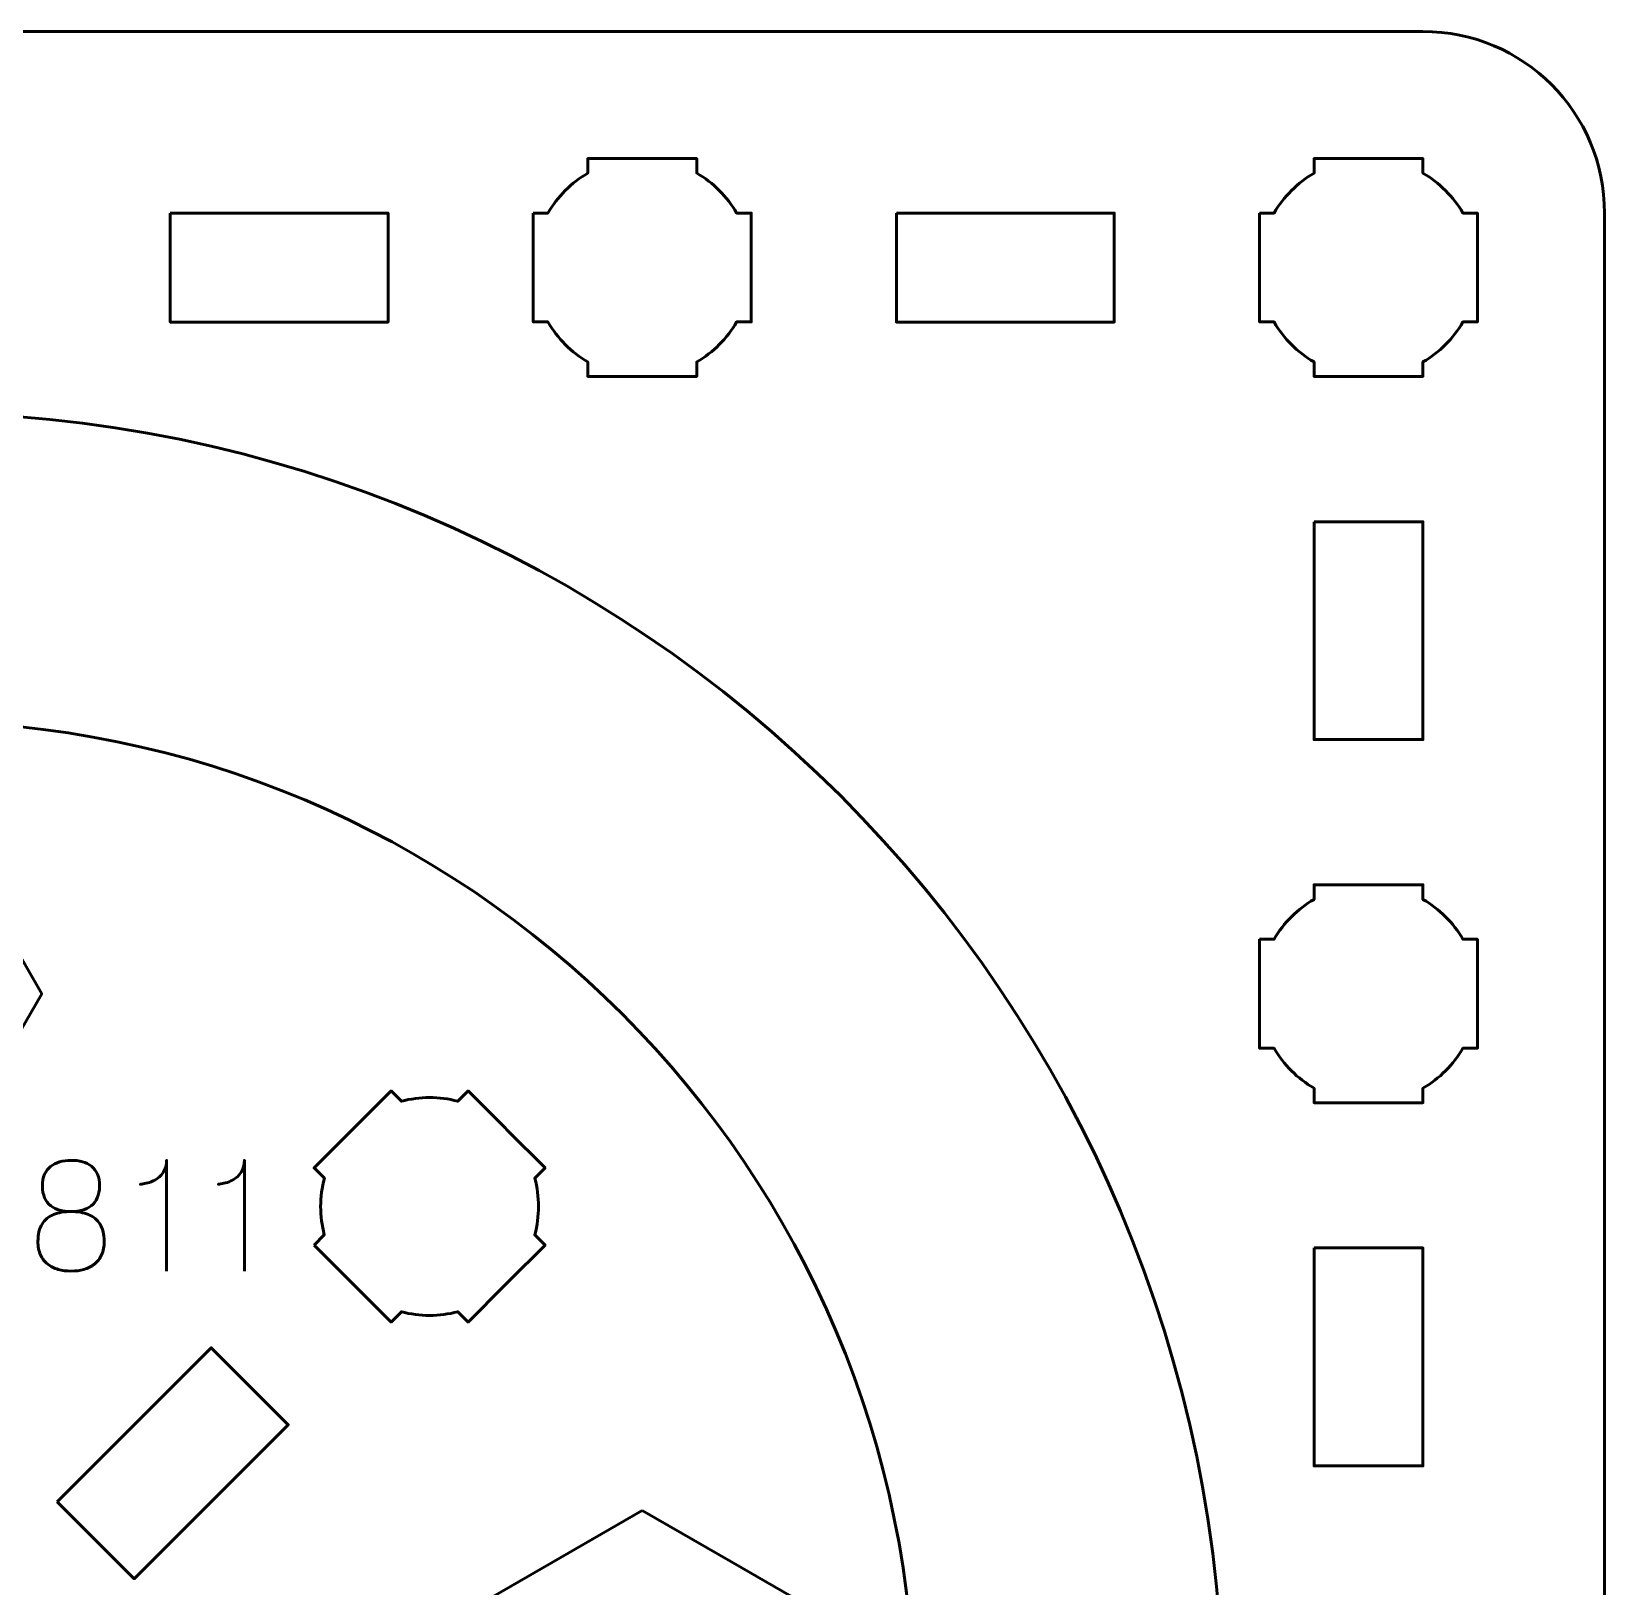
# Model space of a CAD drawing. Header units: centimetres. Extents: x -35.2 to 14.2, y -19.5 to -10.2.
# Drawn here: x 9.818 to 14.15, y -14.482 to -10.2 of the extents above; entities that cross this region are included whole.
import ezdxf

# ---------------------------------------------------------------- set-up
doc = ezdxf.new("R2010")
doc.units = ezdxf.units.CM
doc.header["$MEASUREMENT"] = 0
doc.layers.add('Layer 1', color=7, linetype='Continuous')

msp = doc.modelspace()

# ---------------------------------------------------------------- linework, layer by layer
at = {"layer": 'Layer 1', "lineweight": 53}
for centre, major_axis in [((9.49999, -14.85001), (0, 3.6)), ((9.49999, -14.85), (0, 2.75))]:
    msp.add_ellipse(centre, major_axis=major_axis, ratio=1, dxfattribs=at)
for points, knots in [([(5.35005, -10.19995), (5.35005, -10.19995), (13.64995, -10.19995), (13.64995, -10.19995), (13.64995, -10.19995), (13.92695, -10.19995), (14.15005, -10.42305), (14.15005, -10.70005), (14.15005, -10.70005), (14.15005, -10.70005), (14.15005, -18.99995), (14.15005, -18.99995), (14.15005, -18.99995), (14.15005, -19.27695), (13.92695, -19.50005), (13.64995, -19.50005), (13.64995, -19.50005), (13.64995, -19.50005), (5.35005, -19.50005), (5.35005, -19.50005), (5.35005, -19.50005), (5.07305, -19.50005), (4.84995, -19.27695), (4.84995, -18.99995), (4.84995, -18.99995), (4.84995, -18.99995), (4.84995, -10.70005), (4.84995, -10.70005), (4.84995, -10.70005), (4.84995, -10.42305), (5.07305, -10.19995), (5.35005, -10.19995)], [0, 0, 0, 0, 0.125, 0.125, 0.125, 0.125, 0.25, 0.25, 0.25, 0.25, 0.375, 0.375, 0.375, 0.375, 0.5, 0.5, 0.5, 0.5, 0.625, 0.625, 0.625, 0.625, 0.75, 0.75, 0.75, 0.75, 0.875, 0.875, 0.875, 0.875, 1, 1, 1, 1]), ([(11.19999, -10.69997), (11.19999, -10.69997), (11.24019, -10.69997), (11.24019, -10.69997), (11.24019, -10.69997), (11.26652, -10.65445), (11.30448, -10.61652), (11.34999, -10.59019), (11.34999, -10.59019), (11.34999, -10.59019), (11.34999, -10.54997), (11.34999, -10.54997), (11.34999, -10.54997), (11.34999, -10.54997), (11.64999, -10.54997), (11.64999, -10.54997), (11.64999, -10.54997), (11.64999, -10.54997), (11.64999, -10.59016), (11.64999, -10.59016), (11.64999, -10.59016), (11.69552, -10.61649), (11.73351, -10.65444), (11.75987, -10.69997), (11.75987, -10.69997), (11.75987, -10.69997), (11.79999, -10.69997), (11.79999, -10.69997), (11.79999, -10.69997), (11.79999, -10.69997), (11.79999, -10.84539), (11.79999, -10.84539), (11.79999, -10.84539), (11.79999, -10.84539), (11.80005, -10.85004), (11.80005, -10.85004), (11.80005, -10.85004), (11.80005, -10.85004), (11.79999, -10.85468), (11.79999, -10.85468), (11.79999, -10.85468), (11.79999, -10.85468), (11.79999, -10.99997), (11.79999, -10.99997), (11.79999, -10.99997), (11.79999, -10.99997), (11.75992, -10.99997), (11.75992, -10.99997), (11.75992, -10.99997), (11.73357, -11.04554), (11.69557, -11.08355), (11.64999, -11.10991), (11.64999, -11.10991), (11.64999, -11.10991), (11.64999, -11.14997), (11.64999, -11.14997), (11.64999, -11.14997), (11.64999, -11.14997), (11.50671, -11.14997), (11.50671, -11.14997), (11.50671, -11.14997), (11.50671, -11.14997), (11.50004, -11.15005), (11.50004, -11.15005), (11.50004, -11.15005), (11.50004, -11.15005), (11.49336, -11.14997), (11.49336, -11.14997), (11.49336, -11.14997), (11.49336, -11.14997), (11.34999, -11.14997), (11.34999, -11.14997), (11.34999, -11.14997), (11.34999, -11.14997), (11.34999, -11.10987), (11.34999, -11.10987), (11.34999, -11.10987), (11.30445, -11.08351), (11.26647, -11.04552), (11.24014, -10.99997), (11.24014, -10.99997), (11.24014, -10.99997), (11.19999, -10.99997), (11.19999, -10.99997), (11.19999, -10.99997), (11.19999, -10.99997), (11.19999, -10.69997), (11.19999, -10.69997)], [0, 0, 0, 0, 0.0454545, 0.0454545, 0.0454545, 0.0454545, 0.0909091, 0.0909091, 0.0909091, 0.0909091, 0.1363636, 0.1363636, 0.1363636, 0.1363636, 0.1818182, 0.1818182, 0.1818182, 0.1818182, 0.2272727, 0.2272727, 0.2272727, 0.2272727, 0.2727273, 0.2727273, 0.2727273, 0.2727273, 0.3181818, 0.3181818, 0.3181818, 0.3181818, 0.3636364, 0.3636364, 0.3636364, 0.3636364, 0.4090909, 0.4090909, 0.4090909, 0.4090909, 0.4545455, 0.4545455, 0.4545455, 0.4545455, 0.5, 0.5, 0.5, 0.5, 0.5454545, 0.5454545, 0.5454545, 0.5454545, 0.5909091, 0.5909091, 0.5909091, 0.5909091, 0.6363636, 0.6363636, 0.6363636, 0.6363636, 0.6818182, 0.6818182, 0.6818182, 0.6818182, 0.7272727, 0.7272727, 0.7272727, 0.7272727, 0.7727273, 0.7727273, 0.7727273, 0.7727273, 0.8181818, 0.8181818, 0.8181818, 0.8181818, 0.8636364, 0.8636364, 0.8636364, 0.8636364, 0.9090909, 0.9090909, 0.9090909, 0.9090909, 0.9545455, 0.9545455, 0.9545455, 0.9545455, 1, 1, 1, 1]), ([(13.19999, -10.69997), (13.19999, -10.69997), (13.24019, -10.69997), (13.24019, -10.69997), (13.24019, -10.69997), (13.26652, -10.65445), (13.30448, -10.61652), (13.34999, -10.59019), (13.34999, -10.59019), (13.34999, -10.59019), (13.34999, -10.54997), (13.34999, -10.54997), (13.34999, -10.54997), (13.34999, -10.54997), (13.64999, -10.54997), (13.64999, -10.54997), (13.64999, -10.54997), (13.64999, -10.54997), (13.64999, -10.59016), (13.64999, -10.59016), (13.64999, -10.59016), (13.69552, -10.61649), (13.73351, -10.65444), (13.75987, -10.69997), (13.75987, -10.69997), (13.75987, -10.69997), (13.79999, -10.69997), (13.79999, -10.69997), (13.79999, -10.69997), (13.79999, -10.69997), (13.79999, -10.84539), (13.79999, -10.84539), (13.79999, -10.84539), (13.79999, -10.84539), (13.80005, -10.85004), (13.80005, -10.85004), (13.80005, -10.85004), (13.80005, -10.85004), (13.79999, -10.85468), (13.79999, -10.85468), (13.79999, -10.85468), (13.79999, -10.85468), (13.79999, -10.99997), (13.79999, -10.99997), (13.79999, -10.99997), (13.79999, -10.99997), (13.75992, -10.99997), (13.75992, -10.99997), (13.75992, -10.99997), (13.73357, -11.04554), (13.69557, -11.08355), (13.64999, -11.10991), (13.64999, -11.10991), (13.64999, -11.10991), (13.64999, -11.14997), (13.64999, -11.14997), (13.64999, -11.14997), (13.64999, -11.14997), (13.50671, -11.14997), (13.50671, -11.14997), (13.50671, -11.14997), (13.50671, -11.14997), (13.50004, -11.15005), (13.50004, -11.15005), (13.50004, -11.15005), (13.50004, -11.15005), (13.49336, -11.14997), (13.49336, -11.14997), (13.49336, -11.14997), (13.49336, -11.14997), (13.34999, -11.14997), (13.34999, -11.14997), (13.34999, -11.14997), (13.34999, -11.14997), (13.34999, -11.10987), (13.34999, -11.10987), (13.34999, -11.10987), (13.30445, -11.08351), (13.26647, -11.04552), (13.24014, -10.99997), (13.24014, -10.99997), (13.24014, -10.99997), (13.19999, -10.99997), (13.19999, -10.99997), (13.19999, -10.99997), (13.19999, -10.99997), (13.19999, -10.69997), (13.19999, -10.69997)], [0, 0, 0, 0, 0.0454545, 0.0454545, 0.0454545, 0.0454545, 0.0909091, 0.0909091, 0.0909091, 0.0909091, 0.1363636, 0.1363636, 0.1363636, 0.1363636, 0.1818182, 0.1818182, 0.1818182, 0.1818182, 0.2272727, 0.2272727, 0.2272727, 0.2272727, 0.2727273, 0.2727273, 0.2727273, 0.2727273, 0.3181818, 0.3181818, 0.3181818, 0.3181818, 0.3636364, 0.3636364, 0.3636364, 0.3636364, 0.4090909, 0.4090909, 0.4090909, 0.4090909, 0.4545455, 0.4545455, 0.4545455, 0.4545455, 0.5, 0.5, 0.5, 0.5, 0.5454545, 0.5454545, 0.5454545, 0.5454545, 0.5909091, 0.5909091, 0.5909091, 0.5909091, 0.6363636, 0.6363636, 0.6363636, 0.6363636, 0.6818182, 0.6818182, 0.6818182, 0.6818182, 0.7272727, 0.7272727, 0.7272727, 0.7272727, 0.7727273, 0.7727273, 0.7727273, 0.7727273, 0.8181818, 0.8181818, 0.8181818, 0.8181818, 0.8636364, 0.8636364, 0.8636364, 0.8636364, 0.9090909, 0.9090909, 0.9090909, 0.9090909, 0.9545455, 0.9545455, 0.9545455, 0.9545455, 1, 1, 1, 1]), ([(10.20003, -10.70005), (10.20003, -10.70005), (10.80003, -10.70005), (10.80003, -10.70005), (10.80003, -10.70005), (10.80003, -10.70005), (10.80003, -11.00005), (10.80003, -11.00005), (10.80003, -11.00005), (10.80003, -11.00005), (10.20003, -11.00005), (10.20003, -11.00005), (10.20003, -11.00005), (10.20003, -11.00005), (10.20003, -10.70005), (10.20003, -10.70005)], [0, 0, 0, 0, 0.25, 0.25, 0.25, 0.25, 0.5, 0.5, 0.5, 0.5, 0.75, 0.75, 0.75, 0.75, 1, 1, 1, 1]), ([(12.2, -10.70005), (12.2, -10.70005), (12.8, -10.70005), (12.8, -10.70005), (12.8, -10.70005), (12.8, -10.70005), (12.8, -11.00005), (12.8, -11.00005), (12.8, -11.00005), (12.8, -11.00005), (12.2, -11.00005), (12.2, -11.00005), (12.2, -11.00005), (12.2, -11.00005), (12.2, -10.70005), (12.2, -10.70005)], [0, 0, 0, 0, 0.25, 0.25, 0.25, 0.25, 0.5, 0.5, 0.5, 0.5, 0.75, 0.75, 0.75, 0.75, 1, 1, 1, 1]), ([(13.34995, -11.55), (13.34995, -11.55), (13.64995, -11.55), (13.64995, -11.55), (13.64995, -11.55), (13.64995, -11.55), (13.64995, -12.15), (13.64995, -12.15), (13.64995, -12.15), (13.64995, -12.15), (13.34995, -12.15), (13.34995, -12.15), (13.34995, -12.15), (13.34995, -12.15), (13.34995, -11.55), (13.34995, -11.55)], [0, 0, 0, 0, 0.25, 0.25, 0.25, 0.25, 0.5, 0.5, 0.5, 0.5, 0.75, 0.75, 0.75, 0.75, 1, 1, 1, 1]), ([(9.15359, -12.84997), (9.15359, -12.84997), (9.2402, -12.69997), (9.2402, -12.69997), (9.2402, -12.69997), (9.2402, -12.69997), (9.3268, -12.54997), (9.3268, -12.54997), (9.3268, -12.54997), (9.3268, -12.54997), (9.5, -12.54997), (9.5, -12.54997), (9.5, -12.54997), (9.5, -12.54997), (9.6732, -12.54997), (9.6732, -12.54997), (9.6732, -12.54997), (9.6732, -12.54997), (9.7598, -12.69997), (9.7598, -12.69997), (9.7598, -12.69997), (9.7598, -12.69997), (9.84641, -12.84997), (9.84641, -12.84997), (9.84641, -12.84997), (9.84641, -12.84997), (9.7598, -12.99997), (9.7598, -12.99997), (9.7598, -12.99997), (9.7598, -12.99997), (9.6732, -13.14997), (9.6732, -13.14997), (9.6732, -13.14997), (9.6732, -13.14997), (9.5, -13.14997), (9.5, -13.14997), (9.5, -13.14997), (9.5, -13.14997), (9.3268, -13.14997), (9.3268, -13.14997), (9.3268, -13.14997), (9.3268, -13.14997), (9.2402, -12.99997), (9.2402, -12.99997), (9.2402, -12.99997), (9.2402, -12.99997), (9.15359, -12.84997), (9.15359, -12.84997)], [0, 0, 0, 0, 0.0833333, 0.0833333, 0.0833333, 0.0833333, 0.1666667, 0.1666667, 0.1666667, 0.1666667, 0.25, 0.25, 0.25, 0.25, 0.3333333, 0.3333333, 0.3333333, 0.3333333, 0.4166667, 0.4166667, 0.4166667, 0.4166667, 0.5, 0.5, 0.5, 0.5, 0.5833333, 0.5833333, 0.5833333, 0.5833333, 0.6666667, 0.6666667, 0.6666667, 0.6666667, 0.75, 0.75, 0.75, 0.75, 0.8333333, 0.8333333, 0.8333333, 0.8333333, 0.9166667, 0.9166667, 0.9166667, 0.9166667, 1, 1, 1, 1]), ([(13.19999, -12.69997), (13.19999, -12.69997), (13.24019, -12.69997), (13.24019, -12.69997), (13.24019, -12.69997), (13.26652, -12.65445), (13.30448, -12.61652), (13.34999, -12.59019), (13.34999, -12.59019), (13.34999, -12.59019), (13.34999, -12.54997), (13.34999, -12.54997), (13.34999, -12.54997), (13.34999, -12.54997), (13.64999, -12.54997), (13.64999, -12.54997), (13.64999, -12.54997), (13.64999, -12.54997), (13.64999, -12.59016), (13.64999, -12.59016), (13.64999, -12.59016), (13.69552, -12.61649), (13.73351, -12.65444), (13.75987, -12.69997), (13.75987, -12.69997), (13.75987, -12.69997), (13.79999, -12.69997), (13.79999, -12.69997), (13.79999, -12.69997), (13.79999, -12.69997), (13.79999, -12.84539), (13.79999, -12.84539), (13.79999, -12.84539), (13.79999, -12.84539), (13.80005, -12.85004), (13.80005, -12.85004), (13.80005, -12.85004), (13.80005, -12.85004), (13.79999, -12.85468), (13.79999, -12.85468), (13.79999, -12.85468), (13.79999, -12.85468), (13.79999, -12.99997), (13.79999, -12.99997), (13.79999, -12.99997), (13.79999, -12.99997), (13.75992, -12.99997), (13.75992, -12.99997), (13.75992, -12.99997), (13.73357, -13.04554), (13.69557, -13.08355), (13.64999, -13.10991), (13.64999, -13.10991), (13.64999, -13.10991), (13.64999, -13.14997), (13.64999, -13.14997), (13.64999, -13.14997), (13.64999, -13.14997), (13.50671, -13.14997), (13.50671, -13.14997), (13.50671, -13.14997), (13.50671, -13.14997), (13.50004, -13.15005), (13.50004, -13.15005), (13.50004, -13.15005), (13.50004, -13.15005), (13.49336, -13.14997), (13.49336, -13.14997), (13.49336, -13.14997), (13.49336, -13.14997), (13.34999, -13.14997), (13.34999, -13.14997), (13.34999, -13.14997), (13.34999, -13.14997), (13.34999, -13.10987), (13.34999, -13.10987), (13.34999, -13.10987), (13.30445, -13.08351), (13.26647, -13.04552), (13.24014, -12.99997), (13.24014, -12.99997), (13.24014, -12.99997), (13.19999, -12.99997), (13.19999, -12.99997), (13.19999, -12.99997), (13.19999, -12.99997), (13.19999, -12.69997), (13.19999, -12.69997)], [0, 0, 0, 0, 0.0454545, 0.0454545, 0.0454545, 0.0454545, 0.0909091, 0.0909091, 0.0909091, 0.0909091, 0.1363636, 0.1363636, 0.1363636, 0.1363636, 0.1818182, 0.1818182, 0.1818182, 0.1818182, 0.2272727, 0.2272727, 0.2272727, 0.2272727, 0.2727273, 0.2727273, 0.2727273, 0.2727273, 0.3181818, 0.3181818, 0.3181818, 0.3181818, 0.3636364, 0.3636364, 0.3636364, 0.3636364, 0.4090909, 0.4090909, 0.4090909, 0.4090909, 0.4545455, 0.4545455, 0.4545455, 0.4545455, 0.5, 0.5, 0.5, 0.5, 0.5454545, 0.5454545, 0.5454545, 0.5454545, 0.5909091, 0.5909091, 0.5909091, 0.5909091, 0.6363636, 0.6363636, 0.6363636, 0.6363636, 0.6818182, 0.6818182, 0.6818182, 0.6818182, 0.7272727, 0.7272727, 0.7272727, 0.7272727, 0.7727273, 0.7727273, 0.7727273, 0.7727273, 0.8181818, 0.8181818, 0.8181818, 0.8181818, 0.8636364, 0.8636364, 0.8636364, 0.8636364, 0.9090909, 0.9090909, 0.9090909, 0.9090909, 0.9545455, 0.9545455, 0.9545455, 0.9545455, 1, 1, 1, 1]), ([(10.59599, -13.54184), (10.59599, -13.54184), (10.62442, -13.51342), (10.62442, -13.51342), (10.62442, -13.51342), (10.61085, -13.46261), (10.61087, -13.40895), (10.62443, -13.35815), (10.62443, -13.35815), (10.62443, -13.35815), (10.59599, -13.32971), (10.59599, -13.32971), (10.59599, -13.32971), (10.59599, -13.32971), (10.80813, -13.11758), (10.80813, -13.11758), (10.80813, -13.11758), (10.80813, -13.11758), (10.83654, -13.146), (10.83654, -13.146), (10.83654, -13.146), (10.88736, -13.13242), (10.94105, -13.13239), (10.99189, -13.14595), (10.99189, -13.14595), (10.99189, -13.14595), (11.02026, -13.11758), (11.02026, -13.11758), (11.02026, -13.11758), (11.02026, -13.11758), (11.12308, -13.22041), (11.12308, -13.22041), (11.12308, -13.22041), (11.12308, -13.22041), (11.12642, -13.22365), (11.12642, -13.22365), (11.12642, -13.22365), (11.12642, -13.22365), (11.12965, -13.22697), (11.12965, -13.22697), (11.12965, -13.22697), (11.12965, -13.22697), (11.23239, -13.32971), (11.23239, -13.32971), (11.23239, -13.32971), (11.23239, -13.32971), (11.20406, -13.35804), (11.20406, -13.35804), (11.20406, -13.35804), (11.21765, -13.4089), (11.21765, -13.46265), (11.20406, -13.51352), (11.20406, -13.51352), (11.20406, -13.51352), (11.23239, -13.54184), (11.23239, -13.54184), (11.23239, -13.54184), (11.23239, -13.54184), (11.13107, -13.64316), (11.13107, -13.64316), (11.13107, -13.64316), (11.13107, -13.64316), (11.12642, -13.64793), (11.12642, -13.64793), (11.12642, -13.64793), (11.12642, -13.64793), (11.12164, -13.6526), (11.12164, -13.6526), (11.12164, -13.6526), (11.12164, -13.6526), (11.02026, -13.75397), (11.02026, -13.75397), (11.02026, -13.75397), (11.02026, -13.75397), (10.9919, -13.72562), (10.9919, -13.72562), (10.9919, -13.72562), (10.94106, -13.73918), (10.88734, -13.73917), (10.83652, -13.72558), (10.83652, -13.72558), (10.83652, -13.72558), (10.80813, -13.75397), (10.80813, -13.75397), (10.80813, -13.75397), (10.80813, -13.75397), (10.59599, -13.54184), (10.59599, -13.54184)], [0, 0, 0, 0, 0.0454545, 0.0454545, 0.0454545, 0.0454545, 0.0909091, 0.0909091, 0.0909091, 0.0909091, 0.1363636, 0.1363636, 0.1363636, 0.1363636, 0.1818182, 0.1818182, 0.1818182, 0.1818182, 0.2272727, 0.2272727, 0.2272727, 0.2272727, 0.2727273, 0.2727273, 0.2727273, 0.2727273, 0.3181818, 0.3181818, 0.3181818, 0.3181818, 0.3636364, 0.3636364, 0.3636364, 0.3636364, 0.4090909, 0.4090909, 0.4090909, 0.4090909, 0.4545455, 0.4545455, 0.4545455, 0.4545455, 0.5, 0.5, 0.5, 0.5, 0.5454545, 0.5454545, 0.5454545, 0.5454545, 0.5909091, 0.5909091, 0.5909091, 0.5909091, 0.6363636, 0.6363636, 0.6363636, 0.6363636, 0.6818182, 0.6818182, 0.6818182, 0.6818182, 0.7272727, 0.7272727, 0.7272727, 0.7272727, 0.7727273, 0.7727273, 0.7727273, 0.7727273, 0.8181818, 0.8181818, 0.8181818, 0.8181818, 0.8636364, 0.8636364, 0.8636364, 0.8636364, 0.9090909, 0.9090909, 0.9090909, 0.9090909, 0.9545455, 0.9545455, 0.9545455, 0.9545455, 1, 1, 1, 1]), ([(13.34995, -13.54996), (13.34995, -13.54996), (13.64995, -13.54996), (13.64995, -13.54996), (13.64995, -13.54996), (13.64995, -13.54996), (13.64995, -14.14997), (13.64995, -14.14997), (13.64995, -14.14997), (13.64995, -14.14997), (13.34995, -14.14997), (13.34995, -14.14997), (13.34995, -14.14997), (13.34995, -14.14997), (13.34995, -13.54996), (13.34995, -13.54996)], [0, 0, 0, 0, 0.25, 0.25, 0.25, 0.25, 0.5, 0.5, 0.5, 0.5, 0.75, 0.75, 0.75, 0.75, 1, 1, 1, 1]), ([(9.88887, -14.24901), (9.88887, -14.24901), (10.31314, -13.82474), (10.31314, -13.82474), (10.31314, -13.82474), (10.31314, -13.82474), (10.52527, -14.03687), (10.52527, -14.03687), (10.52527, -14.03687), (10.52527, -14.03687), (10.101, -14.46114), (10.101, -14.46114), (10.101, -14.46114), (10.101, -14.46114), (9.88887, -14.24901), (9.88887, -14.24901)], [0, 0, 0, 0, 0.25, 0.25, 0.25, 0.25, 0.5, 0.5, 0.5, 0.5, 0.75, 0.75, 0.75, 0.75, 1, 1, 1, 1]), ([(11.5, -14.27263), (11.5, -14.27263), (11.75, -14.41697), (11.75, -14.41697), (11.75, -14.41697), (11.75, -14.41697), (12, -14.56131), (12, -14.56131), (12, -14.56131), (12, -14.56131), (12, -14.84999), (12, -14.84999), (12, -14.84999), (12, -14.84999), (12, -15.13867), (12, -15.13867), (12, -15.13867), (12, -15.13867), (11.75, -15.28301), (11.75, -15.28301), (11.75, -15.28301), (11.75, -15.28301), (11.5, -15.42735), (11.5, -15.42735), (11.5, -15.42735), (11.5, -15.42735), (11.25, -15.28301), (11.25, -15.28301), (11.25, -15.28301), (11.25, -15.28301), (11, -15.13867), (11, -15.13867), (11, -15.13867), (11, -15.13867), (11, -14.84999), (11, -14.84999), (11, -14.84999), (11, -14.84999), (11, -14.56131), (11, -14.56131), (11, -14.56131), (11, -14.56131), (11.25, -14.41697), (11.25, -14.41697), (11.25, -14.41697), (11.25, -14.41697), (11.5, -14.27263), (11.5, -14.27263)], [0, 0, 0, 0, 0.0833333, 0.0833333, 0.0833333, 0.0833333, 0.1666667, 0.1666667, 0.1666667, 0.1666667, 0.25, 0.25, 0.25, 0.25, 0.3333333, 0.3333333, 0.3333333, 0.3333333, 0.4166667, 0.4166667, 0.4166667, 0.4166667, 0.5, 0.5, 0.5, 0.5, 0.5833333, 0.5833333, 0.5833333, 0.5833333, 0.6666667, 0.6666667, 0.6666667, 0.6666667, 0.75, 0.75, 0.75, 0.75, 0.8333333, 0.8333333, 0.8333333, 0.8333333, 0.9166667, 0.9166667, 0.9166667, 0.9166667, 1, 1, 1, 1])]:
    msp.add_open_spline(points, degree=3, knots=knots, dxfattribs=at)
at = {"layer": 'Layer 1', "color": 5, "lineweight": 53}
for points, knots in [([(9.92672, -13.44982), (9.93758, -13.44982), (9.94774, -13.44855), (9.95727, -13.44601), (9.95727, -13.44601), (9.96672, -13.4434), (9.97505, -13.43931), (9.98231, -13.43373), (9.98231, -13.43373), (9.98951, -13.42816), (9.99515, -13.42089), (9.99925, -13.41193), (9.99925, -13.41193), (10.00334, -13.40304), (10.00538, -13.39225), (10.00545, -13.37955), (10.00545, -13.37955), (10.00538, -13.36685), (10.00341, -13.35598), (9.99953, -13.34695), (9.99953, -13.34695), (9.99565, -13.33792), (9.99014, -13.33051), (9.98309, -13.3248), (9.98309, -13.3248), (9.97603, -13.31915), (9.96771, -13.31499), (9.95811, -13.31238), (9.95811, -13.31238), (9.94859, -13.30977), (9.93807, -13.30864), (9.92672, -13.30885), (9.92672, -13.30885), (9.91536, -13.30899), (9.90484, -13.31048), (9.89532, -13.31309), (9.89532, -13.31309), (9.88572, -13.31577), (9.8774, -13.31986), (9.87034, -13.32543), (9.87034, -13.32543), (9.86329, -13.33101), (9.85778, -13.33827), (9.8539, -13.34716), (9.8539, -13.34716), (9.85002, -13.35612), (9.84805, -13.36685), (9.84798, -13.37955), (9.84798, -13.37955), (9.84805, -13.39225), (9.85009, -13.40304), (9.85419, -13.41193), (9.85419, -13.41193), (9.85828, -13.42089), (9.86392, -13.42816), (9.87119, -13.43373), (9.87119, -13.43373), (9.87839, -13.43931), (9.88671, -13.4434), (9.89617, -13.44601), (9.89617, -13.44601), (9.90569, -13.44855), (9.91585, -13.44982), (9.92672, -13.44982)], [0, 0, 0, 0, 0.0625, 0.0625, 0.0625, 0.0625, 0.125, 0.125, 0.125, 0.125, 0.1875, 0.1875, 0.1875, 0.1875, 0.25, 0.25, 0.25, 0.25, 0.3125, 0.3125, 0.3125, 0.3125, 0.375, 0.375, 0.375, 0.375, 0.4375, 0.4375, 0.4375, 0.4375, 0.5, 0.5, 0.5, 0.5, 0.5625, 0.5625, 0.5625, 0.5625, 0.625, 0.625, 0.625, 0.625, 0.6875, 0.6875, 0.6875, 0.6875, 0.75, 0.75, 0.75, 0.75, 0.8125, 0.8125, 0.8125, 0.8125, 0.875, 0.875, 0.875, 0.875, 0.9375, 0.9375, 0.9375, 0.9375, 1, 1, 1, 1]), ([(9.92672, -13.44982), (9.93758, -13.44982), (9.94774, -13.44855), (9.95727, -13.44601), (9.95727, -13.44601), (9.96672, -13.4434), (9.97505, -13.43931), (9.98231, -13.43373), (9.98231, -13.43373), (9.98951, -13.42816), (9.99515, -13.42089), (9.99925, -13.41193), (9.99925, -13.41193), (10.00334, -13.40304), (10.00538, -13.39225), (10.00545, -13.37955), (10.00545, -13.37955), (10.00538, -13.36685), (10.00341, -13.35598), (9.99953, -13.34695), (9.99953, -13.34695), (9.99565, -13.33792), (9.99014, -13.33051), (9.98309, -13.3248), (9.98309, -13.3248), (9.97603, -13.31915), (9.96771, -13.31499), (9.95811, -13.31238), (9.95811, -13.31238), (9.94859, -13.30977), (9.93807, -13.30864), (9.92672, -13.30885), (9.92672, -13.30885), (9.91536, -13.30899), (9.90484, -13.31048), (9.89532, -13.31309), (9.89532, -13.31309), (9.88572, -13.31577), (9.8774, -13.31986), (9.87034, -13.32543), (9.87034, -13.32543), (9.86329, -13.33101), (9.85778, -13.33827), (9.8539, -13.34716), (9.8539, -13.34716), (9.85002, -13.35612), (9.84805, -13.36685), (9.84798, -13.37955), (9.84798, -13.37955), (9.84805, -13.39225), (9.85009, -13.40304), (9.85419, -13.41193), (9.85419, -13.41193), (9.85828, -13.42089), (9.86392, -13.42816), (9.87119, -13.43373), (9.87119, -13.43373), (9.87839, -13.43931), (9.88671, -13.4434), (9.89617, -13.44601), (9.89617, -13.44601), (9.90569, -13.44855), (9.91585, -13.44982), (9.92672, -13.44982)], [0, 0, 0, 0, 0.0625, 0.0625, 0.0625, 0.0625, 0.125, 0.125, 0.125, 0.125, 0.1875, 0.1875, 0.1875, 0.1875, 0.25, 0.25, 0.25, 0.25, 0.3125, 0.3125, 0.3125, 0.3125, 0.375, 0.375, 0.375, 0.375, 0.4375, 0.4375, 0.4375, 0.4375, 0.5, 0.5, 0.5, 0.5, 0.5625, 0.5625, 0.5625, 0.5625, 0.625, 0.625, 0.625, 0.625, 0.6875, 0.6875, 0.6875, 0.6875, 0.75, 0.75, 0.75, 0.75, 0.8125, 0.8125, 0.8125, 0.8125, 0.875, 0.875, 0.875, 0.875, 0.9375, 0.9375, 0.9375, 0.9375, 1, 1, 1, 1]), ([(10.19003, -13.61365), (10.19003, -13.61365), (10.19003, -13.30843), (10.19003, -13.30843), (10.19003, -13.30843), (10.18996, -13.3188), (10.18812, -13.32769), (10.18459, -13.3351), (10.18459, -13.3351), (10.18114, -13.34258), (10.17655, -13.34872), (10.17091, -13.35365), (10.17091, -13.35365), (10.16526, -13.35859), (10.15919, -13.36254), (10.1527, -13.36551), (10.1527, -13.36551), (10.14621, -13.3684), (10.13993, -13.37059), (10.13386, -13.37193), (10.13386, -13.37193), (10.12773, -13.37334), (10.1225, -13.37419), (10.11806, -13.37447), (10.11806, -13.37447), (10.1225, -13.37419), (10.12773, -13.37334), (10.13386, -13.37193), (10.13386, -13.37193), (10.13993, -13.37059), (10.14621, -13.3684), (10.1527, -13.36551), (10.1527, -13.36551), (10.15919, -13.36254), (10.16526, -13.35859), (10.17091, -13.35365), (10.17091, -13.35365), (10.17655, -13.34872), (10.18114, -13.34258), (10.18459, -13.3351), (10.18459, -13.3351), (10.18812, -13.32769), (10.18996, -13.3188), (10.19003, -13.30843), (10.19003, -13.30843), (10.19003, -13.30843), (10.19003, -13.61365), (10.19003, -13.61365)], [0, 0, 0, 0, 0.0833333, 0.0833333, 0.0833333, 0.0833333, 0.1666667, 0.1666667, 0.1666667, 0.1666667, 0.25, 0.25, 0.25, 0.25, 0.3333333, 0.3333333, 0.3333333, 0.3333333, 0.4166667, 0.4166667, 0.4166667, 0.4166667, 0.5, 0.5, 0.5, 0.5, 0.5833333, 0.5833333, 0.5833333, 0.5833333, 0.6666667, 0.6666667, 0.6666667, 0.6666667, 0.75, 0.75, 0.75, 0.75, 0.8333333, 0.8333333, 0.8333333, 0.8333333, 0.9166667, 0.9166667, 0.9166667, 0.9166667, 1, 1, 1, 1]), ([(10.40423, -13.61365), (10.40423, -13.61365), (10.40423, -13.30843), (10.40423, -13.30843), (10.40423, -13.30843), (10.40416, -13.3188), (10.40232, -13.32769), (10.39879, -13.3351), (10.39879, -13.3351), (10.39534, -13.34258), (10.39075, -13.34872), (10.38511, -13.35365), (10.38511, -13.35365), (10.37946, -13.35859), (10.37339, -13.36254), (10.3669, -13.36551), (10.3669, -13.36551), (10.36041, -13.3684), (10.35413, -13.37059), (10.34806, -13.37193), (10.34806, -13.37193), (10.34193, -13.37334), (10.3367, -13.37419), (10.33226, -13.37447), (10.33226, -13.37447), (10.3367, -13.37419), (10.34193, -13.37334), (10.34806, -13.37193), (10.34806, -13.37193), (10.35413, -13.37059), (10.36041, -13.3684), (10.3669, -13.36551), (10.3669, -13.36551), (10.37339, -13.36254), (10.37946, -13.35859), (10.38511, -13.35365), (10.38511, -13.35365), (10.39075, -13.34872), (10.39534, -13.34258), (10.39879, -13.3351), (10.39879, -13.3351), (10.40232, -13.32769), (10.40416, -13.3188), (10.40423, -13.30843), (10.40423, -13.30843), (10.40423, -13.30843), (10.40423, -13.61365), (10.40423, -13.61365)], [0, 0, 0, 0, 0.0833333, 0.0833333, 0.0833333, 0.0833333, 0.1666667, 0.1666667, 0.1666667, 0.1666667, 0.25, 0.25, 0.25, 0.25, 0.3333333, 0.3333333, 0.3333333, 0.3333333, 0.4166667, 0.4166667, 0.4166667, 0.4166667, 0.5, 0.5, 0.5, 0.5, 0.5833333, 0.5833333, 0.5833333, 0.5833333, 0.6666667, 0.6666667, 0.6666667, 0.6666667, 0.75, 0.75, 0.75, 0.75, 0.8333333, 0.8333333, 0.8333333, 0.8333333, 0.9166667, 0.9166667, 0.9166667, 0.9166667, 1, 1, 1, 1]), ([(9.92672, -13.61365), (9.93942, -13.61365), (9.95127, -13.61217), (9.96228, -13.60906), (9.96228, -13.60906), (9.97328, -13.60596), (9.98295, -13.60109), (9.99134, -13.59446), (9.99134, -13.59446), (9.99967, -13.5879), (10.00623, -13.57943), (10.01096, -13.56899), (10.01096, -13.56899), (10.01569, -13.55862), (10.01808, -13.54613), (10.01815, -13.53152), (10.01815, -13.53152), (10.01801, -13.51212), (10.0142, -13.49639), (10.00665, -13.48439), (10.00665, -13.48439), (9.99911, -13.47233), (9.98852, -13.46358), (9.9749, -13.45801), (9.9749, -13.45801), (9.96122, -13.4525), (9.9452, -13.44975), (9.92672, -13.44982), (9.92672, -13.44982), (9.9083, -13.44975), (9.89221, -13.4525), (9.87867, -13.45801), (9.87867, -13.45801), (9.86505, -13.46358), (9.85454, -13.47233), (9.84706, -13.48439), (9.84706, -13.48439), (9.83958, -13.49639), (9.83577, -13.51212), (9.8357, -13.53152), (9.8357, -13.53152), (9.83577, -13.54613), (9.83817, -13.55862), (9.8429, -13.56899), (9.8429, -13.56899), (9.84762, -13.57943), (9.85411, -13.5879), (9.86251, -13.59446), (9.86251, -13.59446), (9.87084, -13.60109), (9.88043, -13.60596), (9.89144, -13.60906), (9.89144, -13.60906), (9.90237, -13.61217), (9.91416, -13.61365), (9.92672, -13.61365)], [0, 0, 0, 0, 0.0714286, 0.0714286, 0.0714286, 0.0714286, 0.1428571, 0.1428571, 0.1428571, 0.1428571, 0.2142857, 0.2142857, 0.2142857, 0.2142857, 0.2857143, 0.2857143, 0.2857143, 0.2857143, 0.3571429, 0.3571429, 0.3571429, 0.3571429, 0.4285714, 0.4285714, 0.4285714, 0.4285714, 0.5, 0.5, 0.5, 0.5, 0.5714286, 0.5714286, 0.5714286, 0.5714286, 0.6428571, 0.6428571, 0.6428571, 0.6428571, 0.7142857, 0.7142857, 0.7142857, 0.7142857, 0.7857143, 0.7857143, 0.7857143, 0.7857143, 0.8571429, 0.8571429, 0.8571429, 0.8571429, 0.9285714, 0.9285714, 0.9285714, 0.9285714, 1, 1, 1, 1]), ([(9.92672, -13.61365), (9.93942, -13.61365), (9.95127, -13.61217), (9.96228, -13.60906), (9.96228, -13.60906), (9.97328, -13.60596), (9.98295, -13.60109), (9.99134, -13.59446), (9.99134, -13.59446), (9.99967, -13.5879), (10.00623, -13.57943), (10.01096, -13.56899), (10.01096, -13.56899), (10.01569, -13.55862), (10.01808, -13.54613), (10.01815, -13.53152), (10.01815, -13.53152), (10.01801, -13.51212), (10.0142, -13.49639), (10.00665, -13.48439), (10.00665, -13.48439), (9.99911, -13.47233), (9.98852, -13.46358), (9.9749, -13.45801), (9.9749, -13.45801), (9.96122, -13.4525), (9.9452, -13.44975), (9.92672, -13.44982), (9.92672, -13.44982), (9.9083, -13.44975), (9.89221, -13.4525), (9.87867, -13.45801), (9.87867, -13.45801), (9.86505, -13.46358), (9.85454, -13.47233), (9.84706, -13.48439), (9.84706, -13.48439), (9.83958, -13.49639), (9.83577, -13.51212), (9.8357, -13.53152), (9.8357, -13.53152), (9.83577, -13.54613), (9.83817, -13.55862), (9.8429, -13.56899), (9.8429, -13.56899), (9.84762, -13.57943), (9.85411, -13.5879), (9.86251, -13.59446), (9.86251, -13.59446), (9.87084, -13.60109), (9.88043, -13.60596), (9.89144, -13.60906), (9.89144, -13.60906), (9.90237, -13.61217), (9.91416, -13.61365), (9.92672, -13.61365)], [0, 0, 0, 0, 0.0714286, 0.0714286, 0.0714286, 0.0714286, 0.1428571, 0.1428571, 0.1428571, 0.1428571, 0.2142857, 0.2142857, 0.2142857, 0.2142857, 0.2857143, 0.2857143, 0.2857143, 0.2857143, 0.3571429, 0.3571429, 0.3571429, 0.3571429, 0.4285714, 0.4285714, 0.4285714, 0.4285714, 0.5, 0.5, 0.5, 0.5, 0.5714286, 0.5714286, 0.5714286, 0.5714286, 0.6428571, 0.6428571, 0.6428571, 0.6428571, 0.7142857, 0.7142857, 0.7142857, 0.7142857, 0.7857143, 0.7857143, 0.7857143, 0.7857143, 0.8571429, 0.8571429, 0.8571429, 0.8571429, 0.9285714, 0.9285714, 0.9285714, 0.9285714, 1, 1, 1, 1])]:
    msp.add_open_spline(points, degree=3, knots=knots, dxfattribs=at)

doc.saveas('drawing.dxf')
